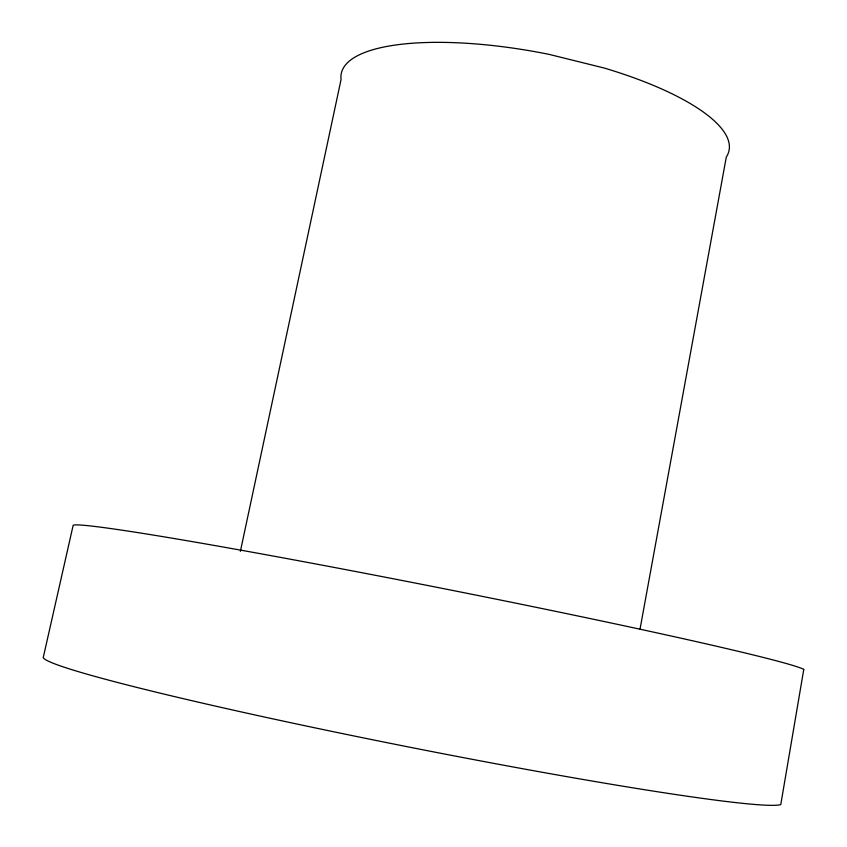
<?xml version="1.0" encoding="UTF-8"?>
<svg xmlns="http://www.w3.org/2000/svg" width="847" height="847" viewBox="0 0 847 847"><rect width="100%" height="100%" fill="white"/><g stroke="black" fill="none" stroke-linecap="round" stroke-linejoin="round"><path stroke-width="1.27" d="M640.014 629.236L726.303 157.055A197.658 59.258 11.2 0 0 604.091 68.004L548.994 54.346A197.658 59.258 11.2 0 0 341.066 79.491L240.379 551.344M803.771 669.405L780.775 804.586A376.788 17.236 11.2 0 1 399.816 745.233A376.788 17.236 11.2 0 1 43.229 657.632L73.17 525.278A373.146 10.143 11.2 0 1 431.398 586.23A373.146 10.143 11.2 0 1 803.771 669.405"/></g></svg>
